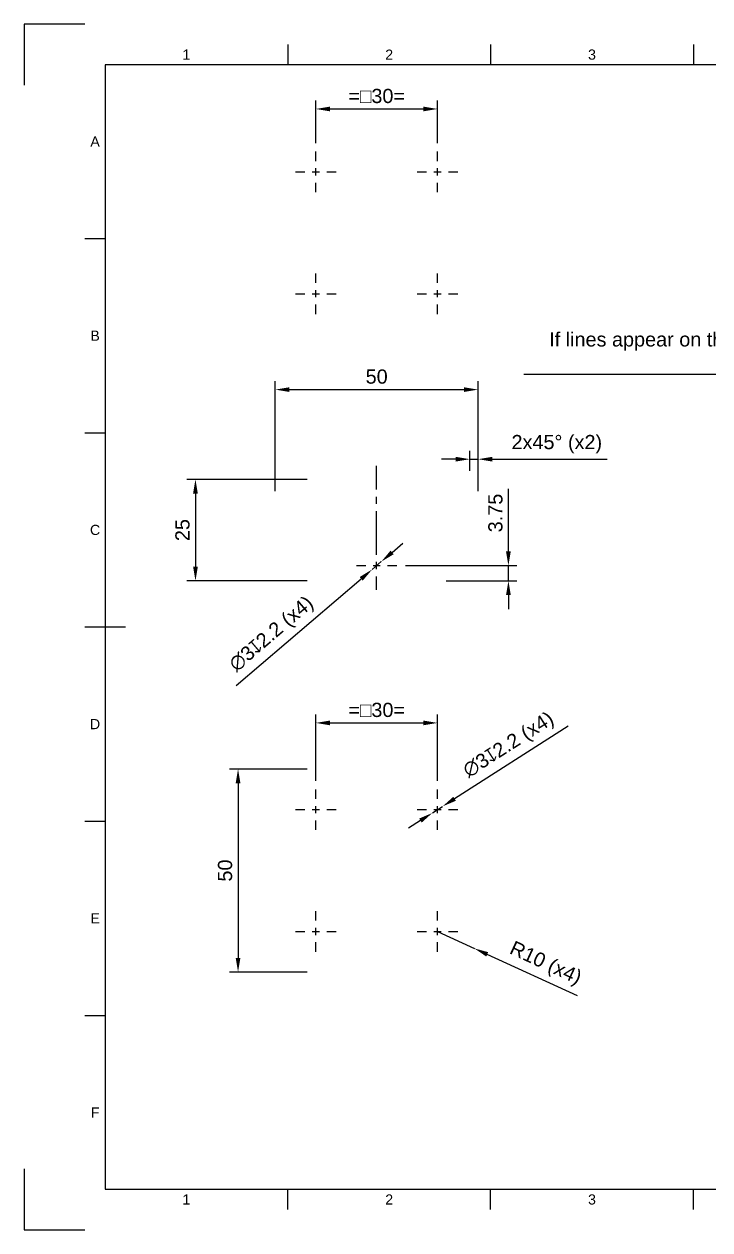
# Paper-space layout 'Sheet1' of a CAD drawing. Header units: millimetres. Extents: x 0 to 420, y 0 to 297.
# Drawn here: x 0 to 169.1, y 0 to 297 of the extents above; entities that cross this region are included whole.
import ezdxf
from ezdxf import colors
from ezdxf.entities.mleader import LeaderData, LeaderLine
from ezdxf.enums import TextEntityAlignment as Align
from ezdxf.math import Vec2, Vec3

# ---------------------------------------------------------------- set-up
doc = ezdxf.new("R2010")
doc.units = ezdxf.units.MM
doc.header["$LTSCALE"] = 0.75
doc.linetypes.add('CENTER2', pattern=[28.575000000000003, 19.05, -3.175, 3.175, -3.175])
for name, color, linetype, lineweight in [('Annotations', 7, 'Continuous', 25), ('Border', 7, 'Continuous', 25), ('Center Lines', 7, 'CENTER2', 25), ('Dimensions', 7, 'Continuous', 25)]:
    doc.layers.add(name, color=color, linetype=linetype, lineweight=lineweight)
doc.styles.add('FusionTitle', font='arial.ttf')
doc.styles.get("Standard").update_dxf_attribs({"font": 'arial.ttf'})
doc.dimstyles.new('ISO-25', dxfattribs={"dimtxt": 3.5, "dimasz": 3.5, "dimexe": 2.1, "dimexo": 2.1, "dimgap": 1.4, "dimtad": 1, "dimdsep": 46, "dimtxsty": 'Standard', "dimcen": 0, "dimclrd": 256, "dimclre": 256, "dimclrt": 256, "dimazin": 2, "dimtp": 0.1, "dimtm": 0.1000000001, "dimtfac": 0.7142857142857143, "dimtmove": 0, "dimatfit": 3, "dimfxl": 1, "dimarcsym": 0})

# ---------------------------------------------------------------- blocks, each defined once
blk = doc.blocks.new('ISO_A3_SHEET')
at = {"layer": 'Border'}
for p, q in [((65, 292), (65.00000000000011, 287)), ((115, 292), (115.0000000000001, 287)), ((165, 292), (165.0000000000001, 287)), ((410, 287), (20, 287)), ((20, 287), (20, 10)), ((15, 244.16666), (20, 244.1666599999999)), ((15, 196.33333), (20, 196.33333)), ((15, 148.5), (25, 148.5)), ((15, 100.66667), (20, 100.66667)), ((15, 52.83334000000001), (20, 52.83334000000001)), ((20, 10), (410, 10)), ((65, 4.999999999999996), (65.00000000000011, 9.999999999999996)), ((115, 4.999999999999996), (115.0000000000001, 9.999999999999996)), ((165, 4.999999999999996), (165.0000000000001, 9.999999999999996))]:
    blk.add_line(p, q, dxfattribs=at)
at = {"layer": 'Defpoints'}
for p, q in [((15, 297), (0, 297)), ((0, 297), (0, 282)), ((0, 15), (0, 0)), ((0, 0), (15, 0))]:
    blk.add_line(p, q, dxfattribs=at)
at = {"layer": 'Border', "style": 'FusionTitle'}
for s, p in [('1', (40, 289.5)), ('2', (90, 289.5)), ('3', (140, 289.5)), ('A', (17.5, 268.0833299999999)), ('B', (17.5, 220.25)), ('C', (17.5, 172.41667)), ('D', (17.5, 124.58334)), ('E', (17.5, 76.75001000000003)), ('F', (17.5, 28.91668000000003)), ('1', (40, 7.499999999999996)), ('2', (90, 7.499999999999996)), ('3', (140, 7.499999999999996))]:
    blk.add_text(s, height=2.5, dxfattribs=at).set_placement(p, align=Align.MIDDLE)
blk = doc.blocks.new('*D24')
at = {"layer": 'Defpoints', "color": 0, "transparency": 16777216}
for p in [(71.9172296780669, 113.5075543166049), (52.74635255212451, 63.50755431660488), (71.9172296780669, 63.50755431660488)]:
    blk.add_point(p, dxfattribs=at)
at = {"layer": 'Dimensions', "lineweight": -2, "transparency": 16777216}
for p, q in [((69.81722967806691, 113.5075543166049), (50.64635255212449, 113.5075543166049)), ((52.7463525521245, 110.0075543166049), (52.74635255212451, 67.00755431660488)), ((69.81722967806691, 63.50755431660488), (50.6463525521245, 63.50755431660488))]:
    blk.add_line(p, q, dxfattribs=at)
at = {"layer": 'Dimensions', "transparency": 16777216}
for points in [[(52.16301921879116, 110.0075543166049), (53.32968588545783, 110.0075543166049), (52.74635255212449, 113.5075543166049)], [(52.16301921879117, 67.00755431660488), (53.32968588545784, 67.00755431660488), (52.74635255212451, 63.50755431660488)]]:
    blk.add_solid(points, dxfattribs=at)
at = {"layer": 'Dimensions', "transparency": 16777216, "insert": (49.55934709509859, 88.50755431660485), "char_height": 3.5, "attachment_point": 5, "rotation": 90}
blk.add_mtext('50', dxfattribs=at)
blk = doc.blocks.new('*D25')
at = {"layer": 'Defpoints', "color": 0, "transparency": 16777216}
for p in [(71.9172296780669, 184.8712710022782), (42.24635255212482, 159.8712710022782), (71.9172296780669, 159.8712710022782)]:
    blk.add_point(p, dxfattribs=at)
at = {"layer": 'Dimensions', "lineweight": -2, "transparency": 16777216}
for p, q in [((69.81722967806691, 184.8712710022782), (40.14635255212481, 184.8712710022782)), ((42.24635255212481, 181.3712710022782), (42.24635255212482, 163.3712710022782)), ((69.81722967806691, 159.8712710022782), (40.14635255212482, 159.8712710022782))]:
    blk.add_line(p, q, dxfattribs=at)
at = {"layer": 'Dimensions', "transparency": 16777216}
for points in [[(41.66301921879148, 181.3712710022782), (42.82968588545815, 181.3712710022782), (42.24635255212481, 184.8712710022782)], [(41.66301921879148, 163.3712710022782), (42.82968588545815, 163.3712710022782), (42.24635255212482, 159.8712710022782)]]:
    blk.add_solid(points, dxfattribs=at)
at = {"layer": 'Dimensions', "transparency": 16777216, "insert": (39.05934709509894, 172.3712710022781), "char_height": 3.5, "attachment_point": 5, "rotation": 90}
blk.add_mtext('25', dxfattribs=at)
blk = doc.blocks.new('*D26')
at = {"layer": 'Defpoints', "color": 0, "transparency": 16777216}
for p in [(111.9172296780669, 206.9746388113427), (61.91722967806687, 179.8712710022781), (111.9172296780669, 179.8712710022781)]:
    blk.add_point(p, dxfattribs=at)
at = {"layer": 'Dimensions', "lineweight": -2, "transparency": 16777216}
for p, q in [((61.91722967806687, 181.9712710022781), (61.91722967806687, 209.0746388113427)), ((111.9172296780669, 181.9712710022781), (111.9172296780669, 209.0746388113427)), ((65.41722967806687, 206.9746388113427), (108.4172296780669, 206.9746388113427))]:
    blk.add_line(p, q, dxfattribs=at)
at = {"layer": 'Dimensions', "transparency": 16777216}
for points in [[(65.41722967806687, 207.5579721446761), (65.41722967806687, 206.3913054780094), (61.91722967806687, 206.9746388113427)], [(108.4172296780669, 207.5579721446761), (108.4172296780669, 206.3913054780094), (111.9172296780669, 206.9746388113427)]]:
    blk.add_solid(points, dxfattribs=at)
at = {"layer": 'Dimensions', "transparency": 16777216, "insert": (86.91722967806687, 210.1616442683687), "char_height": 3.5, "attachment_point": 5}
blk.add_mtext('50', dxfattribs=at)
blk = doc.blocks.new('*U27')
at = {"layer": 'Center Lines', "color": 0, "ltscale": 0.75, "transparency": 16777216}
for p, q in [((0, 2.67890625), (0, 4.999999999999999)), ((-4.999999999999999, 0), (-2.67890625, 0)), ((2.67890625, 0), (4.999999999999999, 0)), ((0, -4.999999999999999), (0, -2.67890625))]:
    blk.add_line(p, q, dxfattribs=at)
at = {"layer": 'Center Lines', "color": 0, "linetype": 'Continuous', "ltscale": 0.75, "transparency": 16777216}
for p, q in [((-0.89296875, 0), (0.89296875, 0)), ((0, -0.89296875), (0, 0.89296875))]:
    blk.add_line(p, q, dxfattribs=at)
blk = doc.blocks.new('*U28')
at = {"layer": 'Center Lines', "color": 0, "ltscale": 0.75, "transparency": 16777216}
for p, q in [((0, 2.67890625), (0, 4.999999999999999)), ((-4.999999999999999, 0), (-2.67890625, 0)), ((2.67890625, 0), (4.999999999999999, 0)), ((0, -4.999999999999999), (0, -2.67890625))]:
    blk.add_line(p, q, dxfattribs=at)
at = {"layer": 'Center Lines', "color": 0, "linetype": 'Continuous', "ltscale": 0.75, "transparency": 16777216}
for p, q in [((-0.89296875, 0), (0.89296875, 0)), ((0, -0.89296875), (0, 0.89296875))]:
    blk.add_line(p, q, dxfattribs=at)
blk = doc.blocks.new('*U29')
at = {"layer": 'Center Lines', "color": 0, "ltscale": 0.75, "transparency": 16777216}
for p, q in [((0, 2.67890625), (0, 4.999999999999999)), ((-4.999999999999999, 0), (-2.67890625, 0)), ((2.67890625, 0), (4.999999999999999, 0)), ((0, -4.999999999999999), (0, -2.67890625))]:
    blk.add_line(p, q, dxfattribs=at)
at = {"layer": 'Center Lines', "color": 0, "linetype": 'Continuous', "ltscale": 0.75, "transparency": 16777216}
for p, q in [((-0.89296875, 0), (0.89296875, 0)), ((0, -0.89296875), (0, 0.89296875))]:
    blk.add_line(p, q, dxfattribs=at)
blk = doc.blocks.new('*U30')
at = {"layer": 'Center Lines', "color": 0, "ltscale": 0.75, "transparency": 16777216}
for p, q in [((0, 2.67890625), (0, 4.999999999999999)), ((-4.999999999999999, 0), (-2.67890625, 0)), ((2.67890625, 0), (4.999999999999999, 0)), ((0, -4.999999999999999), (0, -2.67890625))]:
    blk.add_line(p, q, dxfattribs=at)
at = {"layer": 'Center Lines', "color": 0, "linetype": 'Continuous', "ltscale": 0.75, "transparency": 16777216}
for p, q in [((-0.89296875, 0), (0.89296875, 0)), ((0, -0.89296875), (0, 0.89296875))]:
    blk.add_line(p, q, dxfattribs=at)
blk = doc.blocks.new('*D31')
at = {"layer": 'Defpoints', "color": 0, "transparency": 16777216}
for p in [(101.9172296780669, 124.8710177045147), (71.91722967806687, 108.5075543166054), (101.9172296780669, 108.5075543166054)]:
    blk.add_point(p, dxfattribs=at)
at = {"layer": 'Dimensions', "lineweight": -2, "transparency": 16777216}
for p, q in [((71.91722967806687, 110.6075543166054), (71.91722967806687, 126.9710177045147)), ((75.41722967806687, 124.8710177045147), (98.41722967806687, 124.8710177045147)), ((101.9172296780669, 110.6075543166054), (101.9172296780669, 126.9710177045147))]:
    blk.add_line(p, q, dxfattribs=at)
at = {"layer": 'Dimensions', "transparency": 16777216}
for points in [[(75.41722967806687, 125.454351037848), (75.41722967806687, 124.2876843711813), (71.91722967806687, 124.8710177045147)], [(98.41722967806687, 125.454351037848), (98.41722967806687, 124.2876843711813), (101.9172296780669, 124.8710177045147)]]:
    blk.add_solid(points, dxfattribs=at)
at = {"layer": 'Dimensions', "transparency": 16777216, "insert": (86.91722967806687, 128.0592168859608), "char_height": 3.5, "attachment_point": 5}
blk.add_mtext('={\\Famgdt|c0;o}30=', dxfattribs=at)
blk = doc.blocks.new('*D32')
at = {"layer": 'Defpoints', "color": 0, "transparency": 16777216}
for p in [(103.1813996364557, 104.3149416563054), (100.6530597196785, 102.7001669769055)]:
    blk.add_point(p, dxfattribs=at)
at = {"layer": 'Dimensions', "lineweight": -2, "transparency": 16777216}
for p, q in [((134.1033379164926, 124.0638538343069), (106.1311295393625, 106.1988454489386)), ((100.6530597196785, 102.7001669769055), (103.1813996364557, 104.3149416563054)), ((97.70332981677171, 100.8162631842723), (94.75359991386496, 98.93235939163915))]:
    blk.add_line(p, q, dxfattribs=at)
at = {"layer": 'Dimensions', "transparency": 16777216}
for points in [[(105.8171455739236, 106.690467099423), (106.4451135048013, 105.7072237984541), (103.1813996364557, 104.3149416563054)], [(97.38934585133285, 101.3078848347568), (98.01731378221058, 100.3246415337879), (100.6530597196785, 102.7001669769055)]]:
    blk.add_solid(points, dxfattribs=at)
at = {"layer": 'Dimensions', "transparency": 16777216, "insert": (119.5849572511996, 119.2159912619162), "char_height": 3.5, "attachment_point": 5, "rotation": 32.5651473105558}
blk.add_mtext('∅3{\\Famgdt|c0;x}2.2 (x4)', dxfattribs=at)
blk = doc.blocks.new('*D33')
at = {"layer": 'Defpoints', "color": 0, "transparency": 16777216}
for p in [(101.9172296780671, 73.50755431660485), (111.0034367756593, 69.33133107309101)]:
    blk.add_point(p, dxfattribs=at)
at = {"layer": 'Dimensions', "lineweight": -2, "transparency": 16777216}
for p, q in [((101.9172296780671, 73.50755431660485), (111.0034367756593, 69.33133107309101)), ((136.4335363645262, 57.64309066130897), (114.1836092598166, 67.86965293786116))]:
    blk.add_line(p, q, dxfattribs=at)
at = {"layer": 'Dimensions', "transparency": 16777216}
blk.add_solid([(114.4272222823549, 68.3996816852207), (113.9399962372783, 67.33962419050162), (111.0034367756593, 69.33133107309101)], dxfattribs=at)
at = {"layer": 'Dimensions', "transparency": 16777216, "insert": (128.4414972169067, 65.38228505256014), "char_height": 3.5, "attachment_point": 5, "rotation": 335.3154343596856}
blk.add_mtext('R10 (x4)', dxfattribs=at)
blk = doc.blocks.new('*D34')
at = {"layer": 'Defpoints', "color": 0, "transparency": 16777216}
for p in [(111.9172296780662, 189.8325446675473), (109.9172296780662, 184.871271002278), (111.9172296780662, 182.871271002278)]:
    blk.add_point(p, dxfattribs=at)
at = {"layer": 'Dimensions', "lineweight": -2, "transparency": 16777216}
for p, q in [((109.9172296780662, 186.971271002278), (109.9172296780662, 191.9325446675473)), ((111.9172296780662, 184.971271002278), (111.9172296780662, 191.9325446675473)), ((106.4172296780662, 189.8325446675473), (102.9172296780662, 189.8325446675473)), ((109.9172296780662, 189.8325446675473), (111.9172296780662, 189.8325446675473)), ((115.4172296780662, 189.8325446675473), (143.7342828840689, 189.8325446675473))]:
    blk.add_line(p, q, dxfattribs=at)
at = {"layer": 'Dimensions', "transparency": 16777216}
for points in [[(106.4172296780662, 190.4158780008806), (106.4172296780662, 189.2492113342139), (109.9172296780662, 189.8325446675473)], [(115.4172296780662, 190.4158780008806), (115.4172296780662, 189.2492113342139), (111.9172296780662, 189.8325446675473)]]:
    blk.add_solid(points, dxfattribs=at)
at = {"layer": 'Dimensions', "transparency": 16777216, "insert": (131.3257562810676, 193.5268830031544), "char_height": 3.5, "attachment_point": 5}
blk.add_mtext('2x45%%D (x2)', dxfattribs=at)
blk = doc.blocks.new('*U35')
at = {"layer": 'Center Lines', "color": 0, "ltscale": 0.75, "transparency": 16777216}
for p, q in [((0, 2.67890625), (0, 24.58044334159001)), ((-5, 0), (-2.67890625, 0)), ((2.67890625, 0), (5, 0)), ((0, -5.972502889014663), (0, -2.67890625))]:
    blk.add_line(p, q, dxfattribs=at)
at = {"layer": 'Center Lines', "color": 0, "linetype": 'Continuous', "ltscale": 0.75, "transparency": 16777216}
for p, q in [((-0.89296875, 0), (0.89296875, 0)), ((0, -0.89296875), (0, 0.89296875))]:
    blk.add_line(p, q, dxfattribs=at)
blk = doc.blocks.new('*D36')
at = {"layer": 'Defpoints', "color": 0, "transparency": 16777216}
for p in [(91.9172296780669, 163.6212710022782), (119.3958607289085, 163.6212710022782), (101.9172296780669, 159.8712710022782)]:
    blk.add_point(p, dxfattribs=at)
at = {"layer": 'Dimensions', "lineweight": -2, "transparency": 16777216}
for p, q in [((119.3958607289085, 167.1212710022782), (119.3958607289085, 182.5365506748566)), ((94.0172296780669, 163.6212710022782), (121.4958607289085, 163.6212710022782)), ((119.3958607289085, 159.8712710022782), (119.3958607289085, 163.6212710022782)), ((104.0172296780669, 159.8712710022782), (121.4958607289085, 159.8712710022782)), ((119.3958607289085, 156.3712710022782), (119.3958607289085, 152.8712710022782))]:
    blk.add_line(p, q, dxfattribs=at)
at = {"layer": 'Dimensions', "transparency": 16777216}
for points in [[(118.8125273955752, 167.1212710022782), (119.9791940622418, 167.1212710022782), (119.3958607289085, 163.6212710022782)], [(118.8125273955752, 156.3712710022782), (119.9791940622418, 156.3712710022782), (119.3958607289085, 159.8712710022782)]]:
    blk.add_solid(points, dxfattribs=at)
at = {"layer": 'Dimensions', "transparency": 16777216, "insert": (116.2076615474624, 176.5789108385674), "char_height": 3.5, "attachment_point": 5, "rotation": 90}
blk.add_mtext('3.75', dxfattribs=at)
blk = doc.blocks.new('*D37')
at = {"layer": 'Defpoints', "color": 0, "transparency": 16777216}
for p in [(88.05804688692388, 164.5951991803153), (85.77641246921033, 162.6473428242394)]:
    blk.add_point(p, dxfattribs=at)
at = {"layer": 'Dimensions', "lineweight": -2, "transparency": 16777216}
for p, q in [((90.71995370758967, 166.8676982624037), (93.38186052825546, 169.1401973444922)), ((88.05804688692388, 164.5951991803153), (85.77641246921033, 162.6473428242394)), ((52.30789513631932, 134.0749020733522), (83.11450564854454, 160.374843742151))]:
    blk.add_line(p, q, dxfattribs=at)
at = {"layer": 'Dimensions', "transparency": 16777216}
for points in [[(90.34120386057492, 167.3113493991814), (91.0987035546044, 166.4240471256261), (88.05804688692388, 164.5951991803153)], [(82.73575580152979, 160.8184948789286), (83.49325549555927, 159.9311926053734), (85.77641246921033, 162.6473428242394)]]:
    blk.add_solid(points, dxfattribs=at)
at = {"layer": 'Dimensions', "transparency": 16777216, "insert": (61.17717958213997, 146.5497143798465), "char_height": 3.5, "attachment_point": 5, "rotation": 40.48774966004837}
blk.add_mtext('∅3{\\Famgdt|c0;x}2.2 (x4)', dxfattribs=at)
blk = doc.blocks.new('*U65')
at = {"layer": 'Center Lines', "color": 0, "ltscale": 0.75, "transparency": 16777216}
for p, q in [((0, 2.67890625), (0, 5.000000000000002)), ((-5.000000000000002, 0), (-2.67890625, 0)), ((2.67890625, 0), (5.000000000000002, 0)), ((0, -5.000000000000002), (0, -2.67890625))]:
    blk.add_line(p, q, dxfattribs=at)
at = {"layer": 'Center Lines', "color": 0, "linetype": 'Continuous', "ltscale": 0.75, "transparency": 16777216}
for p, q in [((-0.89296875, 0), (0.89296875, 0)), ((0, -0.89296875), (0, 0.89296875))]:
    blk.add_line(p, q, dxfattribs=at)
blk = doc.blocks.new('*U66')
at = {"layer": 'Center Lines', "color": 0, "ltscale": 0.75, "transparency": 16777216}
for p, q in [((0, 2.67890625), (0, 5.000000000000002)), ((-5.000000000000002, 0), (-2.67890625, 0)), ((2.67890625, 0), (5.000000000000002, 0)), ((0, -5.000000000000002), (0, -2.67890625))]:
    blk.add_line(p, q, dxfattribs=at)
at = {"layer": 'Center Lines', "color": 0, "linetype": 'Continuous', "ltscale": 0.75, "transparency": 16777216}
for p, q in [((-0.89296875, 0), (0.89296875, 0)), ((0, -0.89296875), (0, 0.89296875))]:
    blk.add_line(p, q, dxfattribs=at)
blk = doc.blocks.new('*U67')
at = {"layer": 'Center Lines', "color": 0, "ltscale": 0.75, "transparency": 16777216}
for p, q in [((0, 2.67890625), (0, 5.000000000000002)), ((-5.000000000000002, 0), (-2.67890625, 0)), ((2.67890625, 0), (5.000000000000002, 0)), ((0, -5.000000000000002), (0, -2.67890625))]:
    blk.add_line(p, q, dxfattribs=at)
at = {"layer": 'Center Lines', "color": 0, "linetype": 'Continuous', "ltscale": 0.75, "transparency": 16777216}
for p, q in [((-0.89296875, 0), (0.89296875, 0)), ((0, -0.89296875), (0, 0.89296875))]:
    blk.add_line(p, q, dxfattribs=at)
blk = doc.blocks.new('*U68')
at = {"layer": 'Center Lines', "color": 0, "ltscale": 0.75, "transparency": 16777216}
for p, q in [((0, 2.67890625), (0, 5.000000000000002)), ((-5.000000000000002, 0), (-2.67890625, 0)), ((2.67890625, 0), (5.000000000000002, 0)), ((0, -5.000000000000002), (0, -2.67890625))]:
    blk.add_line(p, q, dxfattribs=at)
at = {"layer": 'Center Lines', "color": 0, "linetype": 'Continuous', "ltscale": 0.75, "transparency": 16777216}
for p, q in [((-0.89296875, 0), (0.89296875, 0)), ((0, -0.89296875), (0, 0.89296875))]:
    blk.add_line(p, q, dxfattribs=at)
blk = doc.blocks.new('*D69')
at = {"layer": 'Defpoints', "color": 0, "transparency": 16777216}
for p in [(101.9172296780671, 276.0961052700818), (71.91722967806709, 265.5961052700818), (101.9172296780671, 265.5961052700818)]:
    blk.add_point(p, dxfattribs=at)
at = {"layer": 'Dimensions', "lineweight": -2, "transparency": 16777216}
for p, q in [((71.91722967806709, 267.6961052700818), (71.91722967806709, 278.1961052700818)), ((101.9172296780671, 267.6961052700818), (101.9172296780671, 278.1961052700818)), ((75.41722967806709, 276.0961052700818), (98.41722967806709, 276.0961052700818))]:
    blk.add_line(p, q, dxfattribs=at)
at = {"layer": 'Dimensions', "transparency": 16777216}
for points in [[(75.41722967806709, 276.6794386034151), (75.41722967806709, 275.5127719367484), (71.91722967806709, 276.0961052700818)], [(98.41722967806709, 276.6794386034151), (98.41722967806709, 275.5127719367484), (101.9172296780671, 276.0961052700818)]]:
    blk.add_solid(points, dxfattribs=at)
at = {"layer": 'Dimensions', "transparency": 16777216, "insert": (86.91722967806709, 279.2843044515279), "char_height": 3.5, "attachment_point": 5}
blk.add_mtext('={\\Famgdt|c0;o}30=', dxfattribs=at)

psp = doc.layouts.new('Sheet1')

# ---------------------------------------------------------------- block references
at = {"layer": 'Border'}
psp.add_blockref('ISO_A3_SHEET', (0, 0), dxfattribs=at)
at = {"layer": 'Center Lines', "ltscale": 0.75}
for name, p in [('*U65', (71.91722967806709, 260.5961052700818)), ('*U66', (101.9172296780671, 260.5961052700818)), ('*U67', (71.91722967806709, 230.5961052700817)), ('*U68', (101.9172296780671, 230.5961052700817)), ('*U35', (86.91722967806709, 163.6212710022774)), ('*U27', (71.91722967806709, 103.5075543166054)), ('*U28', (101.9172296780671, 103.5075543166054)), ('*U30', (71.91722967806709, 73.50755431660544)), ('*U29', (101.9172296780671, 73.50755431660544))]:
    psp.add_blockref(name, p, dxfattribs=at)

# ---------------------------------------------------------------- dimensions: what is measured, and where the dimension line sits
at = {"layer": 'Dimensions'}
for p1, p2, distance, picture, middle in [((71.91722967806709, 265.5961052700818), (101.9172296780671, 265.5961052700818), 10.5, '*D69', (86.91722967806709, 279.2843044515279)), ((71.91722967806687, 108.5075543166054), (101.9172296780669, 108.5075543166054), 16.363463387909306, '*D31', (86.91722967806687, 128.0592168859608))]:
    dim = psp.add_aligned_dim(p1=p1, p2=p2, distance=distance, text='={\\Famgdt|c0;o}<>=', dimstyle='ISO-25', override={"dimlfac": -1, "dimclrd": 256, "dimclre": 256}, dxfattribs=at)
    dim.commit()
    dim.dimension.update_dxf_attribs({"geometry": picture, "text_midpoint": middle})
dim = psp.add_linear_dim(base=(111.9172296780669, 206.9746388113427), p1=(61.91722967806687, 179.8712710022781), p2=(111.9172296780669, 179.8712710022781), angle=180, dimstyle='ISO-25', override={"dimlfac": -1}, dxfattribs=at)
dim.commit()
dim.dimension.update_dxf_attribs({"geometry": '*D26', "text_midpoint": (86.91722967806687, 206.9746388113427), "dimtype": 160})
dim = psp.add_linear_dim(base=(111.9172296780662, 189.8325446675473), p1=(109.9172296780662, 184.871271002278), p2=(111.9172296780662, 182.871271002278), text='<>x45%%D (x2)', dimstyle='ISO-25', override={"dimlfac": -1, "dimclrd": 256, "dimclre": 256}, dxfattribs=at)
dim.commit()
dim.dimension.update_dxf_attribs({"geometry": '*D34', "text_midpoint": (131.3257562810676, 193.5268830031544)})
for base, p1, p2, angle, picture, middle in [((42.24635255212482, 159.8712710022782), (71.91722967806687, 184.8712710022781), (71.91722967806687, 159.8712710022781), 90, '*D25', (39.05934709509894, 172.3712710022781)), ((119.3958607289085, 163.6212710022782), (101.9172296780669, 159.8712710022781), (91.91722967806687, 163.6212710022781), 90, '*D36', (116.2076615474624, 176.5789108385674)), ((52.74635255212451, 63.50755431660488), (71.91722967806687, 113.5075543166049), (71.91722967806687, 63.50755431660485), 270, '*D24', (49.55934709509859, 88.50755431660485))]:
    dim = psp.add_linear_dim(base=base, p1=p1, p2=p2, angle=angle, dimstyle='ISO-25', override={"dimlfac": -1, "dimclrd": 256, "dimclre": 256}, dxfattribs=at)
    dim.commit()
    dim.dimension.update_dxf_attribs({"geometry": picture, "text_midpoint": middle})
for p1, p2, override, picture, middle in [((88.05804688692388, 164.5951991803153), (85.77641246921033, 162.6473428242394), {"dimlfac": -1}, '*D37', (63.59833668740188, 143.7136760011304)), ((100.6530597196785, 102.7001669769055), (103.1813996364557, 104.3149416563054), {"dimlfac": -1, "dimclrd": 256, "dimclre": 256}, '*D32', (121.5920986793809, 116.0733015379393))]:
    dim = psp.add_diameter_dim_2p(p1=p1, p2=p2, text='<>{\\Famgdt|c0;x}2.2 (x4)', dimstyle='ISO-25', override=override, dxfattribs=at)
    dim.commit()
    dim.dimension.update_dxf_attribs({"geometry": picture, "text_midpoint": middle, "dimtype": 163})
dim = psp.add_radius_dim(center=(101.9172296780671, 73.50755431660485), mpoint=(111.0034367756593, 69.33133107309101), text='<> (x4)', dimstyle='ISO-25', override={"dimlfac": -1, "dimse1": 1, "dimclrd": 256, "dimclre": 256}, dxfattribs=at)
dim.commit()
dim.dimension.update_dxf_attribs({"geometry": '*D33', "text_midpoint": (126.89865905425, 62.02553273197013), "dimtype": 164})

# ---------------------------------------------------------------- leaders
at = {"layer": 'Annotations'}
ml = psp.add_multileader_mtext('Standard', dxfattribs=at)
ml.set_content('{\\fArial|b0|i0|c238|p34;If lines appear on the exterior of lower part print \\Pexternal perimeters first}', color=256)
ml.set_leader_properties()
ml.build(insert=Vec2(0, 0))
ml.multileader.update_dxf_attribs({"text_left_attachment_type": 5, "text_right_attachment_type": 5, "dogleg_length": 3.5, "arrow_head_size": 3.5})
ctx = ml.context
ctx.base_point, ctx.char_height, ctx.arrow_head_size, ctx.landing_gap_size, ctx.plane_origin = Vec3(129.9229564992848, 210.6706685002562), 3.5, 3.5, 0, Vec3(186.2651861486383, 115.0116566012039)
ctx.left_attachment, ctx.right_attachment, ctx.text_align_type = 5, 5, 2
notes = []
notes.append((ctx, [(0, (1, 1, 0), (244.1266676692354, 210.6706685002562), (-1, 0), 12.23338374839528, [(0, [(217.187594789727, 243.1418247871588)], 0, [])])]))
ctx.mtext.insert, ctx.mtext.alignment, ctx.mtext.flow_direction = Vec3(231.8932839208401, 221.0950659536441), 3, 5
for ctx, leaders in notes:
    for number, flags, end, landing, length, lines in leaders:
        leader = LeaderData()
        leader.index, (leader.has_last_leader_line, leader.has_dogleg_vector, leader.attachment_direction) = number, flags
        leader.last_leader_point, leader.dogleg_vector, leader.dogleg_length = Vec3(end), Vec3(landing), length
        for number, points, colour, breaks in lines:
            line = LeaderLine()
            line.index, line.vertices, line.color, line.breaks = number, Vec3.list(points), colors.encode_raw_color(colour), breaks
            leader.lines.append(line)
        ctx.leaders.append(leader)

doc.saveas('drawing.dxf')
